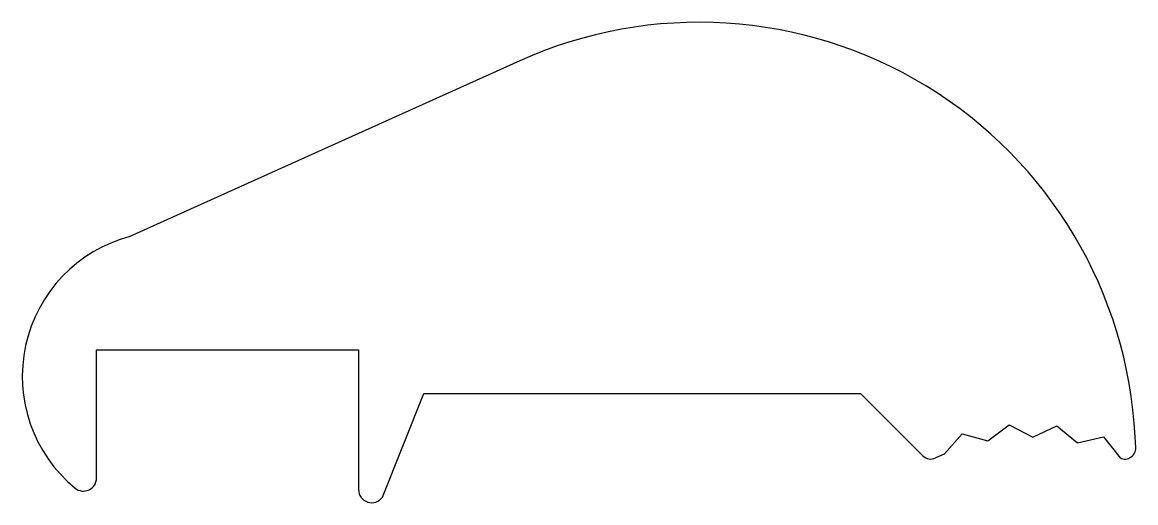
# Model space of a CAD drawing. Extents: x 169.8 to 195.3, y 228.8 to 239.8.
import ezdxf

# ---------------------------------------------------------------- set-up
doc = ezdxf.new("R2010")
doc.units = 0
doc.layers.add('ANA', color=220, linetype='CONTINUOUS')

msp = doc.modelspace()

# ---------------------------------------------------------------- linework, layer by layer
at = {"layer": 'ANA', "color": 7}
msp.add_lwpolyline([(188.952, 231.291), (190.379, 229.864, 0.316977), (190.663, 229.815, -0.011562), (190.871, 229.908), (191.274, 230.37), (191.863, 230.206), (192.351, 230.574), (192.893, 230.291), (193.447, 230.548), (193.918, 230.159), (194.514, 230.296), (194.895, 229.815, 0.567429), (195.252, 230.054), (195.239, 230.303, 0.5279), (181.144, 238.908), (172.218, 234.886, 0.611682), (170.962, 229.125, 0.633366), (171.452, 229.357), (171.452, 232.291), (177.452, 232.291), (177.452, 229.091, 0.734453), (177.998, 228.92), (178.952, 231.291)], format="xyb", close=True, dxfattribs=at)

doc.saveas('drawing.dxf')
